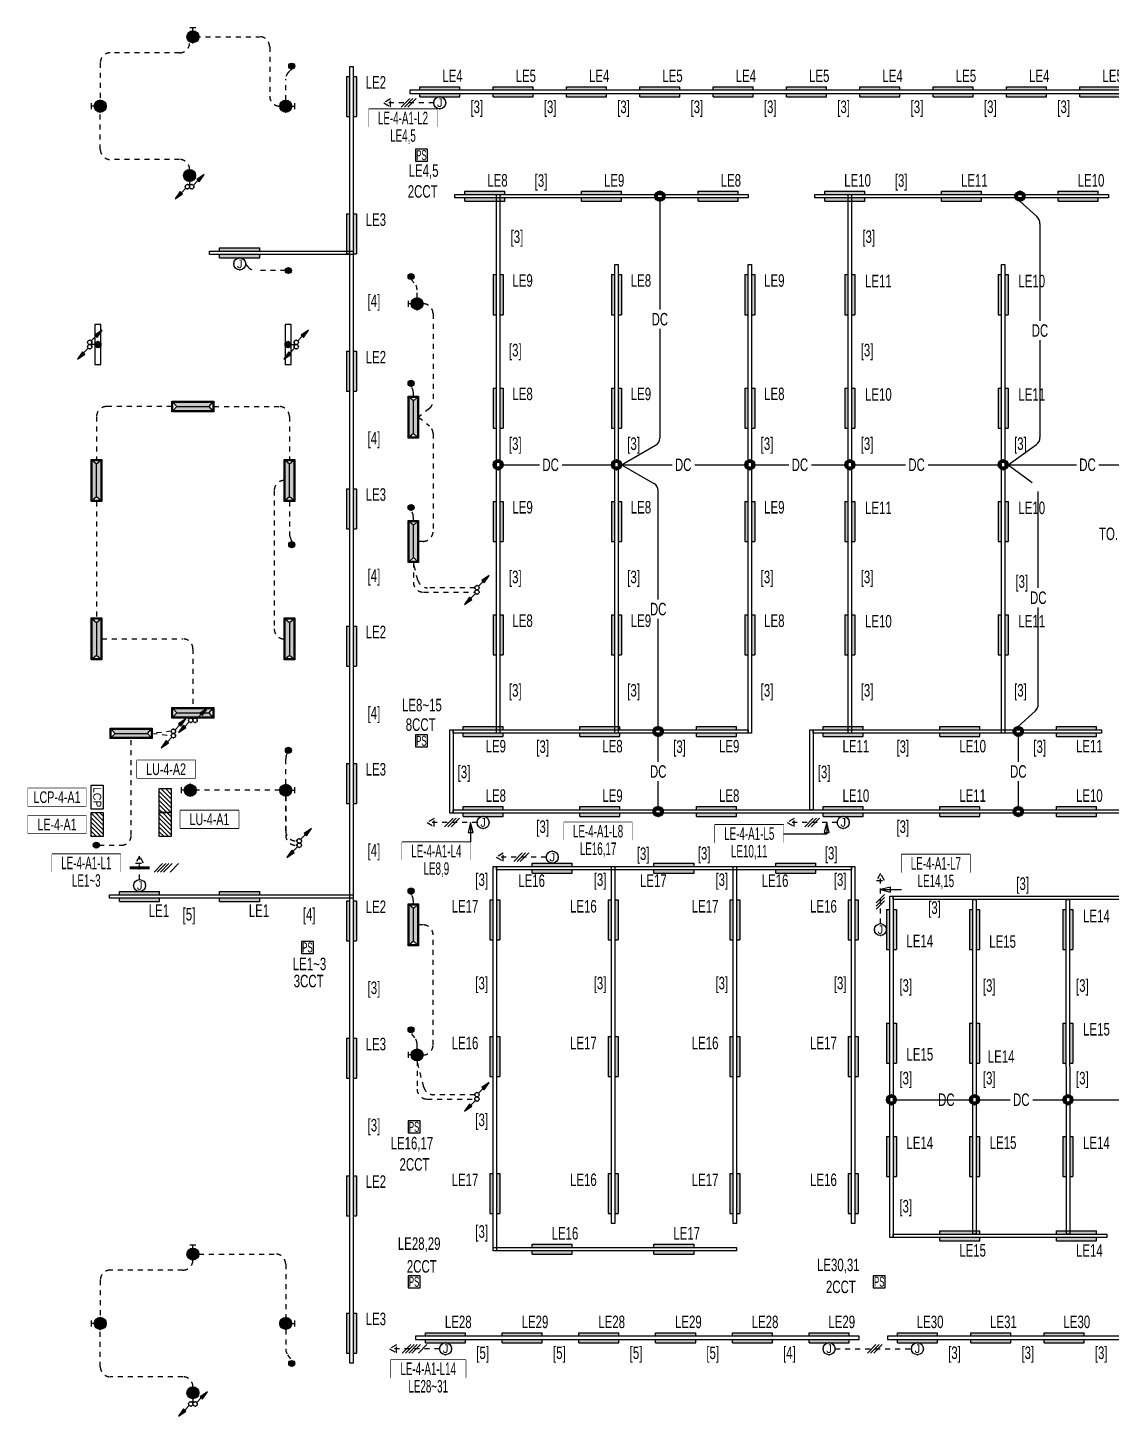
# Model space of a CAD drawing. Header units: millimetres. Extents: x 86947 to 500447, y -530175 to 1059536.
# Drawn here: x 265245 to 297737, y 381117 to 422750 of the extents above; entities that cross this region are included whole.
import ezdxf
from ezdxf.enums import TextEntityAlignment as Align

# ---------------------------------------------------------------- set-up
doc = ezdxf.new("R2010")
doc.units = ezdxf.units.MM
doc.header["$LTSCALE"] = 150
doc.set_wipeout_variables(frame=1)
doc.linetypes.add('D1', pattern=[3, 1, -1, 1])
for name, color, linetype in [('------01 Distribution Panel', 3, 'Continuous'), ('------01 Distribution Panel_UPS_Emgency', 232, 'Continuous'), ('------02 Etc Panel', 3, 'Continuous'), ('------03 Lighting Fixture', 3, 'Continuous'), ('------04 Lighting Switch', 2, 'Continuous'), ('------04 Number of Strands (가닥수)', 1, 'Continuous'), ('-----20 General Symbol', 3, 'Continuous'), ('-----23 Concealed or Exposed Wire', 4, 'D1'), ('-----25 Emergency Lighting Embeded Wire in Ceiling or Wall', 1, 'Continuous'), ('-----28 Race Way', 1, 'Continuous'), ('-----29 Indicator', 1, 'Continuous'), ('e', 1, 'Continuous')]:
    doc.layers.add(name, color=color, linetype=linetype)
doc.styles.add('ELEC', font='')
doc.styles.get('ELEC').set_extended_font_data('Dotum')

# ---------------------------------------------------------------- blocks, each defined once
blk = doc.blocks.new('E17')
h = blk.add_hatch(color=256)
h.paths.add_polyline_path([(600, 100), (-600, 100), (-600, 0), (600, 0)])
h.paths.add_polyline_path([(600, -100), (-600, -100), (-600, -200), (600, -200)])
for p, q in [((-600, 100), (600, 100)), ((-600, 100), (-600, 0)), ((600, 100), (600, 0)), ((600, 100), (600, 0)), ((-600, -100), (-600, -200)), ((-600, -200), (600, -200)), ((600, -100), (600, -200))]:
    blk.add_line(p, q)
blk = doc.blocks.new('D01')
at = {"linetype": 'Continuous'}
blk.add_circle((0, 0), 150, dxfattribs=at)
for p in [(-150, 0), (0, 150), (150, 0), (0, -150)]:
    blk.add_point(p)
blk = doc.blocks.new('E01')
h = blk.add_hatch(color=256)
edge = h.paths.add_edge_path(flags=17)
edge.add_arc((0, 0), 75, 0, 360)
edge = h.paths.add_edge_path()
edge.add_arc((0, 0), 150, 0, 360)
blk.add_blockref('D01', (0, 0))
at = {"xscale": 0.5, "yscale": 0.5, "zscale": 0.5}
blk.add_blockref('D01', (0, 0), dxfattribs=at)
blk = doc.blocks.new('*U15')
blk.add_lwpolyline([(150, 0), (-150, 0), (-150, -300), (150, -300)], close=True)
at = {"style": 'ELEC', "width": 0.6}
blk.add_text('PS', height=250, dxfattribs=at).set_placement((0, -150), align=Align.MIDDLE)
blk = doc.blocks.new('*U12')
h = blk.add_hatch(color=256)
edge = h.paths.add_edge_path()
edge.add_arc((0, -75), 75, 0, 360)
blk.add_circle((0, -75), 75)
blk = doc.blocks.new('D06')
for p, q in [((-75, 0), (0, 0)), ((0, -75), (0, 75))]:
    blk.add_line(p, q)
at = {"linetype": 'Continuous'}
blk.add_circle((-225, 0), 150, dxfattribs=at)
for p in [(-375, 0), (-225, 150), (-75, 0), (-225, -150)]:
    blk.add_point(p)
blk = doc.blocks.new('E06')
blk.add_hatch(color=256).paths.add_polyline_path([(-75, 0, 1), (-375, 0, 1)])
blk.add_blockref('D06', (0, 0))
blk = doc.blocks.new('벽부 비상등')
h = blk.add_hatch(color=0)
h.dxf.hatch_style = 1
h.paths.add_polyline_path([(0, 488), (-128, 600), (-128, -600), (0, -488)])
h = blk.add_hatch(color=0)
h.dxf.hatch_style = 1
h.paths.add_polyline_path([(128, 600), (0, 488), (0, -488), (128, -600)])
at = {"color": 1}
for p, q in [((-128, 600), (0, 488)), ((0, 488), (128, 600)), ((0, -488), (0, 488)), ((-128, -600), (0, -488)), ((0, -488), (128, -600))]:
    blk.add_line(p, q, dxfattribs=at)
blk.add_lwpolyline([(158, -630), (158, 630), (-158, 630), (-158, -630)], close=True)
blk.add_lwpolyline([(128, -600), (128, 600), (-128, 600), (-128, -600)], close=True, dxfattribs=at)
blk = doc.blocks.new('O01')
blk.add_hatch(color=256).paths.add_polyline_path([(-149, -218), (-218, -149), (-368, -368)])
blk.add_line((-46, -46), (-184, -184))
blk.add_lwpolyline([(-368, -368), (-149, -218), (-218, -149), (-368, -368)])
blk.add_circle((0, 0), 65)
for p in [(-65, 0), (-65, 0), (0, 65), (0, 65), (65, 0), (65, 0), (0, -65), (0, -65)]:
    blk.add_point(p)
blk = doc.blocks.new('O07')
blk.add_lwpolyline([(0, -100), (173, 0), (0, 100)], close=True)
blk = doc.blocks.new('O04')
blk.add_circle((0, 0), 150)
for p in [(-150, 0), (0, 150), (150, 0), (0, -150)]:
    blk.add_point(p)
at = {"style": 'ELEC'}
blk.add_text('J', height=214, dxfattribs=at).set_placement((0, 0), align=Align.MIDDLE)
blk = doc.blocks.new('*U44')
at = {"color": 0}
for p, q in [((-186, -106), (26, 106)), ((-106, -106), (106, 106)), ((-26, -106), (186, 106))]:
    blk.add_line(p, q, dxfattribs=at)
blk = doc.blocks.new('*U46')
at = {"color": 0}
for p, q in [((-306, -106), (-94, 106)), ((-226, -106), (-14, 106)), ((-146, -106), (66, 106)), ((-66, -106), (146, 106)), ((94, -106), (306, 106))]:
    blk.add_line(p, q, dxfattribs=at)
blk = doc.blocks.new('D12')
at = {"linetype": 'Continuous'}
blk.add_lwpolyline([(600, -90), (600, 90), (-600, 90), (-600, -90)], close=True, dxfattribs=at)
blk.add_circle((0, 0), 90, dxfattribs=at)
for p in [(-90, 0), (0, 90), (90, 0), (0, -90)]:
    blk.add_point(p)
blk = doc.blocks.new('E13')
at = {"layer": '------03 Lighting Fixture'}
blk.add_hatch(color=256, dxfattribs=at).paths.add_polyline_path([(-90, 180, 1), (90, 180, 1)])
for p, q in [((90, 0), (-90, 0)), ((0, 90), (0, 0))]:
    blk.add_line(p, q, dxfattribs=at)
blk.add_blockref('D12', (0, 180), dxfattribs=at)
blk = doc.blocks.new('A02')
h = blk.add_hatch()
h.set_pattern_fill('ANSI31', color=256, scale=25, style=0)
h.set_pattern_definition([(45, (-2000, -19200), (-56.1266, 56.1266), [])])
h.paths.add_polyline_path([(-300, 300), (-300, 0), (300, 0), (300, 300)])
blk.add_lwpolyline([(300, 0), (-300, 0), (-300, 300), (300, 300)], close=True)
blk = doc.blocks.new('A07')
blk.add_lwpolyline([(-300, 0), (-300, 300), (300, 300), (300, 0)], close=True)
at = {"style": 'ELEC'}
blk.add_text('LCP', height=200, dxfattribs=at).set_placement((0, 150), align=Align.MIDDLE)

msp = doc.modelspace()

# ---------------------------------------------------------------- linework, layer by layer
at = {"layer": '------01 Distribution Panel', "color": 1, "elevation": 0}
for points in [[(275471, 419782), (277526, 419782), (277526, 420307), (275471, 420307)], [(268516, 400256), (270271, 400256), (270271, 400781), (268516, 400781)], [(269818, 398755), (271573, 398755), (271573, 399280), (269818, 399280)], [(281320, 398396), (283375, 398396), (283375, 398921), (281320, 398921)], [(285854, 398323), (287909, 398323), (287909, 398848), (285854, 398848)], [(276471, 397802), (278526, 397802), (278526, 398327), (276471, 398327)], [(265973, 397444), (268028, 397444), (268028, 397969), (265973, 397969)], [(291451, 397432), (293505, 397432), (293505, 397957), (291451, 397957)], [(276126, 382278), (278381, 382278), (278381, 382803), (276126, 382803)]]:
    msp.add_lwpolyline(points, close=True, dxfattribs=at)
at = {"layer": '------01 Distribution Panel', "color": 1}
for points in [[(265245, 399417), (267000, 399417), (267000, 399942), (265245, 399942)], [(265245, 398597), (267000, 398597), (267000, 399122), (265245, 399122)]]:
    msp.add_lwpolyline(points, close=True, dxfattribs=at)
at = {"layer": '-----23 Concealed or Exposed Wire', "elevation": 0}
for points in [[(270100, 422300, -0.414214), (269800, 422000), (267720, 422000, 0.414214), (267420, 421700), (267420, 420580)], [(270280, 422480), (272200, 422480, -0.414214), (272500, 422180), (272500, 420700, 0.414214), (272800, 420400)], [(272980, 420580), (272980, 421209, -0.203951), (273072, 421425), (273160, 421510)], [(270100, 418500, 0.414214), (269800, 418800), (267720, 418800, -0.414214), (267420, 419100), (267420, 420220)], [(272970, 415470), (272081, 415470, -0.234153), (271842, 415588), (271780, 415670)], [(276920, 414655), (276920, 414893, 0.195368), (276835, 415102), (276740, 415200)], [(277100, 414475, -0.414214), (277400, 414175), (277400, 411568, -0.227423), (277288, 411334), (276965, 411075), (277288, 410816, -0.227423), (277400, 410582), (277400, 407650, -0.414214), (277100, 407350), (276965, 407350)], [(276808, 411705), (276808, 411808, 0.146377), (276758, 411972), (276740, 412000)], [(269570, 411392), (267607, 411392, 0.414214), (267307, 411092), (267307, 409805)], [(270830, 411392), (272792, 411392, -0.414214), (273092, 411092), (273092, 409805)], [(272935, 409175, 0.414214), (272635, 408875), (272635, 404725, 0.414214), (272935, 404425)], [(273092, 408545), (273092, 407578, 0.087527), (273111, 407476), (273160, 407340)], [(276808, 407980), (276808, 408084, 0.156652), (276751, 408259), (276740, 408275)], [(278650, 405958), (277235, 405958, -0.342726), (276944, 406184), (276808, 406720), (276808, 406720), (276808, 406128, 0.414214), (277108, 405828), (278650, 405828)], [(267465, 404425), (269900, 404425, -0.414214), (270200, 404125), (270200, 402365)], [(272980, 400065), (272980, 400821, -0.087415), (272995, 400906), (273060, 401085)], [(273320, 398370), (273280, 398370, -0.414214), (272980, 398670), (272980, 399705), (272980, 398540, 0.414214), (273280, 398240), (273320, 398240)], [(276808, 396480), (276808, 396582, 0.144104), (276760, 396745), (276740, 396775)], [(277100, 391950, 0.414214), (277400, 392250), (277400, 395550, 0.414214), (277100, 395850), (276965, 395850)], [(276920, 392130), (276920, 392281, 0.167033), (276857, 392465), (276740, 392615)], [(278650, 390758), (277411, 390758, -0.342726), (277121, 390984), (276920, 391770), (276920, 391770), (276920, 390928, 0.414214), (277220, 390628), (278650, 390628)], [(270380, 385980), (272680, 385980, -0.414214), (272980, 385680), (272980, 384080)], [(270200, 385800, -0.414214), (269900, 385500), (267720, 385500, 0.414214), (267420, 385200), (267420, 384080)], [(270200, 382000, 0.414214), (269900, 382300), (267720, 382300, -0.414214), (267420, 382600), (267420, 383720)], [(272980, 383720), (272980, 383136, 0.158092), (273037, 382960), (273160, 382790)]]:
    msp.add_lwpolyline(points, format="xyb", dxfattribs=at)
for points in [[(277420, 420500), (275920, 420500)], [(267307, 408545), (267307, 405055)], [(269550, 401657), (268980, 401592), (269550, 401527)], [(272800, 399885), (270300, 399885)], [(278720, 398920), (277220, 398920)], [(289520, 398920), (288020, 398920)], [(268600, 397210), (268600, 397910)], [(280795, 397880), (279295, 397880)], [(290814, 395888), (290814, 397388)], [(277595, 383140), (276095, 383140)], [(289455, 383140), (291745, 383140)]]:
    msp.add_lwpolyline(points, dxfattribs=at)
at = {"layer": '-----25 Emergency Lighting Embeded Wire in Ceiling or Wall'}
for p, q in [((284200, 417549), (284200, 414302)), ((295000, 417549), (295502, 417090)), ((295599, 416869), (295599, 413963)), ((284200, 413721), (284200, 410448)), ((295599, 413381), (295599, 410461)), ((283050, 409647), (284074, 410231)), ((294649, 409648), (295495, 410258)), ((279500, 409647), (280591, 409647)), ((281272, 409647), (282750, 409647)), ((283050, 409647), (284566, 409647)), ((283050, 409647), (284025, 409081)), ((285247, 409647), (286750, 409647)), ((287050, 409647), (288067, 409647)), ((288747, 409647), (289750, 409647)), ((290050, 409647), (291566, 409647)), ((292247, 409648), (294349, 409648)), ((294649, 409648), (296696, 409648)), ((294649, 409648), (295362, 409120)), ((297368, 409648), (299400, 409648)), ((284150, 405611), (284150, 408865)), ((295549, 405952), (295549, 408841)), ((295549, 402480), (295549, 405370)), ((284150, 401800), (284150, 405029)), ((294950, 401800), (295452, 402259)), ((284150, 400741), (284150, 401500)), ((294950, 401500), (294950, 400741)), ((284150, 399400), (284150, 400159)), ((294950, 400159), (294950, 399400)), ((291294, 390608), (292458, 390608)), ((292339, 390608), (293489, 390608)), ((293789, 390608), (294707, 390608)), ((295387, 390608), (296290, 390608)), ((296590, 390608), (298207, 390608))]:
    msp.add_line(p, q, dxfattribs=at)
for centre, radius, start, end in [((295299, 416869), 300, 0, 47.5584), ((283950, 410448), 250, 299.6918, 0), ((295349, 410461), 250, 305.7446, 0), ((283900, 408865), 250, 0, 59.9132), ((295249, 402480), 300, 312.4416, 0)]:
    msp.add_arc(centre, radius, start, end, dxfattribs=at)
at = {"layer": '-----28 Race Way', "elevation": 0}
for points in [[(274900, 421590), (275000, 421590), (275000, 382710), (274900, 382710)], [(276700, 420780), (309300, 420780), (309300, 420880), (276700, 420880)], [(286850, 417749), (286850, 417649), (278050, 417649), (278050, 417749)], [(279300, 417749), (279400, 417749), (279400, 401600), (279300, 401600)], [(297650, 417749), (297650, 417649), (288850, 417649), (288850, 417749)], [(289850, 417749), (289950, 417749), (289950, 401600), (289850, 401600)], [(270700, 415950), (270700, 416050), (275000, 416050), (275000, 415950)], [(282850, 415647), (282950, 415647), (282950, 401600), (282850, 401600)], [(286850, 415647), (286950, 415647), (286950, 401600), (286850, 401600)], [(294449, 415648), (294549, 415648), (294549, 401602), (294449, 401602)], [(277900, 401700), (278000, 401700), (278000, 399200), (277900, 399200)], [(286850, 401700), (286850, 401600), (278000, 401600), (278000, 401700)], [(288700, 401700), (288800, 401700), (288800, 399300), (288700, 399300)], [(297449, 401702), (297449, 401602), (288800, 401600), (288800, 401700)], [(308400, 399301), (308400, 399201), (278000, 399200), (278000, 399300)], [(279300, 386075), (279200, 386075), (279200, 397600), (279300, 397600)], [(289950, 397600), (289950, 397500), (279300, 397500), (279300, 397600)], [(282850, 386900), (282750, 386900), (282750, 397600), (282850, 397600)], [(286500, 386900), (286400, 386900), (286400, 397600), (286500, 397600)], [(290050, 386900), (289950, 386900), (289950, 397600), (290050, 397600)], [(275000, 396750), (275000, 396650), (267700, 396650), (267700, 396750)], [(267700, 396650), (267700, 396750), (275000, 396750), (275000, 396650)], [(291094, 396709), (291194, 396709), (291194, 386478), (291094, 386478)], [(291194, 396609), (291194, 396709), (308500, 396710), (308500, 396610)], [(293589, 396610), (293689, 396610), (293690, 386578), (293590, 386578)], [(296390, 396610), (296490, 396610), (296491, 386578), (296391, 386578)], [(297600, 386578), (297600, 386478), (291194, 386478), (291194, 386578)], [(286500, 386175), (286500, 386075), (279200, 386075), (279200, 386175)], [(276875, 383420), (290175, 383420), (290175, 383520), (276875, 383520)], [(291025, 383420), (308925, 383420), (308925, 383520), (291025, 383520)]]:
    msp.add_lwpolyline(points, close=True, dxfattribs=at)
at = {"layer": '-----29 Indicator', "color": 1}
for p, q in [((278526, 398920), (278451, 398620)), ((278601, 398620), (278526, 398920)), ((289206, 398920), (289131, 398620)), ((289281, 398620), (289206, 398920)), ((278451, 398620), (278601, 398620)), ((289131, 398620), (289281, 398620)), ((291116, 396982), (290816, 396907)), ((290816, 396907), (291116, 396832)), ((291116, 396832), (291116, 396982))]:
    msp.add_line(p, q, dxfattribs=at)
at = {"layer": '-----29 Indicator'}
msp.add_line((289206, 398920), (289206, 398585), dxfattribs=at)
at = {"layer": 'e', "elevation": 0}
msp.add_lwpolyline([(269800, 397560, 0, 0, 0), (268900, 397560, 90, 90, 0), (268300, 397560, 0, 0, 0)], format="xyseb", dxfattribs=at)

# ---------------------------------------------------------------- block references
at = {"layer": '------01 Distribution Panel', "xscale": 1.2, "yscale": 1.2, "zscale": 1.2, "rotation": 270}
msp.add_blockref('A02', (267150, 398860), dxfattribs=at)
at = {"layer": '------01 Distribution Panel_UPS_Emgency', "xscale": 1.2, "yscale": 1.2, "zscale": 1.2, "rotation": 270}
for p in [(269190, 399580), (269190, 398860)]:
    msp.add_blockref('A02', p, dxfattribs=at)
at = {"layer": '------02 Etc Panel', "xscale": 1.2, "yscale": 1.2, "zscale": 1.2, "rotation": 270}
msp.add_blockref('A07', (267150, 399680), dxfattribs=at)
at = {"layer": '------03 Lighting Fixture', "xscale": 1.2, "yscale": 1.2, "zscale": 1.2}
for p, rotation in [((270200, 422750), 90), ((267150, 420400), 180), ((270100, 418050), 270), ((276650, 414475), 180), ((269850, 399885), 180), ((276650, 391950), 180), ((270200, 386250), 89.99999999999999), ((267150, 383900), 180), ((270200, 381550), 270)]:
    msp.add_blockref('E06', p, dxfattribs=dict(at, rotation=rotation))
at = {"layer": '------03 Lighting Fixture', "color": 3, "xscale": -1}
for p, rotation in [((274900, 420690), 90), ((277600, 420780), 180), ((279800, 420780), 180), ((282000, 420780), 180), ((284200, 420780), 180), ((286400, 420780), 180), ((288600, 420780), 180), ((290800, 420780), 180), ((293000, 420780), 180), ((295200, 420780), 180), ((297400, 420780), 180), ((278950, 417649), 180), ((282450, 417649), 180), ((285950, 417649), 180), ((289750, 417649), 180), ((293250, 417649), 180), ((296750, 417649), 180), ((274900, 416570), 90), ((271600, 415950), 180), ((279300, 414747), 90), ((282850, 414747), 90), ((286850, 414747), 90), ((289850, 414747), 90), ((294449, 414747), 90), ((274900, 412450), 90), ((279300, 411347), 90), ((282850, 411347), 90), ((286850, 411347), 90), ((289850, 411347), 90), ((294449, 411347), 90), ((274900, 408330), 90), ((279300, 407947), 90), ((282850, 407947), 90), ((286850, 407947), 90), ((289850, 407947), 90), ((294449, 407947), 90), ((279300, 404547), 90), ((282850, 404547), 90), ((286850, 404547), 90), ((289850, 404547), 90), ((294449, 404547), 90), ((274900, 404210), 90), ((278900, 401600), 180), ((282400, 401600), 180), ((285900, 401600), 180), ((289700, 401600), 180), ((293200, 401600), 180), ((296700, 401600), 180), ((274900, 400090), 90), ((278900, 399200), 180), ((282400, 399200), 180), ((285900, 399200), 180), ((289700, 399200), 180), ((293200, 399200), 180), ((296700, 399200), 180), ((280975, 397500), 180), ((284625, 397500), 180), ((288275, 397500), 180), ((268600, 396650), 180), ((271600, 396650), 180), ((274900, 395970), 90), ((279200, 396000), 90), ((282750, 396000), 90), ((286400, 396000), 90), ((289950, 396000), 90), ((291094, 395708), 90), ((293589, 395708), 90), ((296390, 395708), 90), ((291094, 392308), 90), ((293589, 392308), 90), ((296390, 392308), 90), ((274900, 391850), 90), ((279200, 391900), 90), ((282750, 391900), 90), ((286400, 391900), 90), ((289950, 391900), 90), ((291094, 388908), 90), ((293589, 388908), 90), ((296390, 388908), 90), ((274900, 387730), 90), ((279200, 387800), 90), ((282750, 387800), 90), ((286400, 387800), 90), ((289950, 387800), 90), ((293200, 386478), 180), ((296700, 386478), 180), ((280975, 386075), 180), ((284625, 386075), 180), ((274900, 383610), 90), ((277775, 383420), 180), ((280075, 383420), 180), ((282375, 383420), 180), ((284675, 383420), 180), ((286975, 383420), 180), ((289275, 383420), 180), ((291925, 383420), 180), ((294125, 383420), 180), ((296325, 383420), 180)]:
    msp.add_blockref('E17', p, dxfattribs=dict(at, rotation=rotation))
at = {"layer": '------03 Lighting Fixture', "xscale": 1.2, "yscale": 1.2, "zscale": 1.2}
for p in [(273250, 420400), (273250, 399885), (273250, 383900)]:
    msp.add_blockref('E06', p, dxfattribs=at)
at = {"layer": '------03 Lighting Fixture'}
for p in [(284200, 417699), (295000, 417699), (279350, 409647), (282900, 409647), (286900, 409647), (289900, 409647), (294499, 409648), (284150, 401650), (294950, 401650), (284150, 399250), (294950, 399250), (291144, 390608), (293639, 390608), (296440, 390608)]:
    msp.add_blockref('E01', p, dxfattribs=at)
for p, rotation in [((267170, 413250), 270), ((273230, 413250), 89.99999999999999)]:
    msp.add_blockref('E13', p, dxfattribs=dict(at, rotation=rotation))
at = {"layer": '------03 Lighting Fixture', "xscale": -1}
for p, rotation in [((270200, 411392), 270), ((267307, 404425), 180), ((273092, 404425), 180), ((270200, 402207), 270), ((268350, 401592), 270)]:
    msp.add_blockref('벽부 비상등', p, dxfattribs=dict(at, rotation=rotation))
for p in [(276808, 411075), (267307, 409175), (273092, 409175), (276808, 407350), (276808, 395850)]:
    msp.add_blockref('벽부 비상등', p, dxfattribs=at)
at = {"layer": '------04 Lighting Switch', "xscale": 1.2, "yscale": 1.2, "zscale": 1.2}
for p, rotation in [((273250, 421600), 270), ((273150, 415470), 270), ((276650, 415290), 89.99999999999999), ((276650, 412090), 89.99999999999999), ((276650, 408365), 89.99999999999999), ((273250, 407250), 270), ((273150, 401085), 270), ((267300, 398150), 180), ((276650, 396865), 89.99999999999999), ((276650, 392705), 89.99999999999997), ((273250, 382700), 270)]:
    msp.add_blockref('*U12', p, dxfattribs=dict(at, rotation=rotation))
for p in [(277050, 419110), (277050, 401550), (273630, 395355), (273630, 395355), (276830, 389975), (276830, 385330), (290780, 385330)]:
    msp.add_blockref('*U15', p, dxfattribs=at)
at = {"layer": '------04 Number of Strands (가닥수)', "xscale": 1.2, "yscale": 1.2, "zscale": 1.2}
for name, p in [('*U44', (277970, 398920)), ('*U44', (288770, 398920)), ('*U46', (269398, 397560)), ('*U44', (280045, 397880)), ('*U46', (276845, 383140)), ('*U44', (290648, 383140))]:
    msp.add_blockref(name, p, dxfattribs=at)
at = {"layer": '------04 Number of Strands (가닥수)', "xscale": -1.2, "yscale": 1.2, "zscale": 1.2, "rotation": 90}
msp.add_blockref('*U44', (290814, 396541), dxfattribs=at)
at = {"layer": '-----20 General Symbol', "xscale": 1.2, "yscale": 1.2, "zscale": 1.2}
for p in [(277600, 420500), (271600, 415670), (278900, 398920), (289700, 398920), (280975, 397880), (268600, 397030), (290814, 395708), (277775, 383140), (289275, 383140), (291925, 383140)]:
    msp.add_blockref('O04', p, dxfattribs=at)
at = {"layer": '-----20 General Symbol'}
for p in [(270035, 417985), (267105, 413185), (273295, 413185), (278715, 405828), (270135, 401985), (269615, 401527), (269615, 401527), (273385, 398240), (278715, 390628), (270135, 381485)]:
    msp.add_blockref('O01', p, dxfattribs=at)
at = {"layer": '-----20 General Symbol', "rotation": 180}
for p in [(270165, 417985), (267105, 413315), (273295, 413315), (278715, 405958), (270265, 401985), (269615, 401657), (273385, 398370), (278715, 390758), (270265, 381485)]:
    msp.add_blockref('O01', p, dxfattribs=at)
at = {"layer": '-----23 Concealed or Exposed Wire', "xscale": 1.199999999953434, "yscale": 1.199999999953434, "zscale": 1.199999999953434}
for p, rotation in [((276128, 420500), 180), ((277428, 398920), 180), ((288228, 398920), 180), ((268600, 397702), 90), ((279503, 397880), 180), ((290814, 397181), 89.99999999999999), ((276303, 383140), 180)]:
    msp.add_blockref('O07', p, dxfattribs=dict(at, rotation=rotation))

# ---------------------------------------------------------------- texts
at = {"layer": '------04 Lighting Switch', "style": 'ELEC', "width": 0.7}
for s, p in [('LE4', (277980, 421307)), ('LE5', (280180, 421307)), ('LE4', (282380, 421307)), ('LE5', (284580, 421307)), ('LE4', (286780, 421307)), ('LE5', (288980, 421307)), ('LE4', (291180, 421307)), ('LE5', (293380, 421307)), ('LE4', (295580, 421307)), ('LE5', (297780, 421307)), ('LE2', (275684, 421116)), ('LE4,5', (277114, 418434, 0)), ('2CCT', (277089, 417843, 0)), ('LE8', (279330, 418176)), ('LE9', (282830, 418176)), ('LE8', (286330, 418176)), ('LE10', (290130, 418176)), ('LE11', (293630, 418176)), ('LE10', (297130, 418176)), ('LE3', (275684, 416996)), ('LE9', (280084, 415173)), ('LE8', (283634, 415173)), ('LE9', (287634, 415173)), ('LE11', (290753, 415155)), ('LE10', (295352, 415155)), ('LE2', (275684, 412876)), ('LE8', (280084, 411773)), ('LE9', (283634, 411773)), ('LE8', (287634, 411773)), ('LE10', (290753, 411755)), ('LE11', (295352, 411755)), ('LE3', (275684, 408756)), ('LE9', (280084, 408373)), ('LE8', (283634, 408373)), ('LE9', (287634, 408373)), ('LE11', (290753, 408355)), ('LE10', (295352, 408355)), ('LE8', (280084, 404973)), ('LE9', (283634, 404973)), ('LE8', (287634, 404973)), ('LE10', (290753, 404955)), ('LE11', (295352, 404955)), ('LE2', (275684, 404636)), ('LE8~15', (277065, 402441)), ('8CCT', (277028, 401856)), ('LE9', (279280, 401210)), ('LE8', (282780, 401210)), ('LE9', (286280, 401210)), ('LE11', (290080, 401210)), ('LE10', (293580, 401210)), ('LE11', (297080, 401210)), ('LE3', (275684, 400516)), ('LE8', (279280, 399727)), ('LE9', (282780, 399727)), ('LE8', (286280, 399727)), ('LE10', (290080, 399727)), ('LE11', (293580, 399727)), ('LE10', (297080, 399727)), ('LE16', (280355, 397177)), ('LE17', (284005, 397177)), ('LE16', (287655, 397177)), ('LE1', (269180, 396277)), ('LE1', (272180, 396277)), ('LE2', (275684, 396396)), ('LE17', (278357, 396408)), ('LE16', (281907, 396408)), ('LE17', (285557, 396408)), ('LE16', (289107, 396408)), ('LE14', (297294, 396117)), ('LE14', (291997, 395367)), ('LE15', (294479, 395349)), ('LE1~3', (273694, 394679)), ('3CCT', (273669, 394166)), ('3CCT', (273669, 394166)), ('LE15', (297294, 392717)), ('LE3', (275684, 392276)), ('LE16', (278357, 392308)), ('LE17', (281907, 392308)), ('LE16', (285557, 392308)), ('LE17', (289107, 392308)), ('LE15', (291997, 391967)), ('LE14', (294437, 391904)), ('LE16,17', (276766, 389273)), ('LE14', (291997, 389317)), ('LE15', (294493, 389317)), ('LE14', (297294, 389317)), ('2CCT', (276843, 388668)), ('LE2', (275684, 388156)), ('LE17', (278357, 388208)), ('LE16', (281907, 388208)), ('LE17', (285557, 388208)), ('LE16', (289107, 388208)), ('LE16', (281355, 386602)), ('LE17', (285005, 386602)), ('LE28,29', (276983, 386262)), ('LE15', (293580, 386088)), ('LE14', (297080, 386088)), ('2CCT', (277061, 385611)), ('LE30,31', (289552, 385623)), ('2CCT', (289630, 384996)), ('LE3', (275684, 384036)), ('LE28', (278155, 383947)), ('LE29', (280455, 383947)), ('LE28', (282755, 383947)), ('LE29', (285055, 383947)), ('LE28', (287355, 383947)), ('LE29', (289655, 383947)), ('LE30', (292305, 383947)), ('LE31', (294505, 383947)), ('LE30', (296705, 383947))]:
    msp.add_text(s, height=375, dxfattribs=at).set_placement(p, align=Align.MIDDLE)
at = {"layer": '-----25 Emergency Lighting Embeded Wire in Ceiling or Wall', "style": 'ELEC', "width": 0.7}
for s, p in [('DC', (284200, 414012)), ('DC', (295599, 413672)), ('DC', (280925, 409647)), ('DC', (284900, 409647)), ('DC', (288400, 409647)), ('DC', (291899, 409648)), ('DC', (297025, 409648)), ('TO.RF-2A', (298151, 407576)), ('DC', (284150, 405320)), ('DC', (295549, 405661)), ('DC', (284150, 400450)), ('DC', (294950, 400450)), ('DC', (292792, 390608)), ('DC', (295040, 390608))]:
    msp.add_text(s, height=375, dxfattribs=at).set_placement(p, align=Align.MIDDLE)
at = {"layer": '-----28 Race Way', "style": 'ELEC', "width": 0.7}
for s, p in [('[3]', (278711, 420333)), ('[3]', (280911, 420333)), ('[3]', (283111, 420333)), ('[3]', (285311, 420333)), ('[3]', (287511, 420333)), ('[3]', (289711, 420333)), ('[3]', (291911, 420333)), ('[3]', (294111, 420333)), ('[3]', (296311, 420333)), ('[3]', (280637, 418123)), ('[3]', (291437, 418123)), ('[3]', (279915, 416439)), ('[3]', (290465, 416439)), ('[4]', (275626, 414517)), ('[3]', (279865, 413037)), ('[3]', (290415, 413037)), ('[4]', (275626, 410397)), ('[3]', (279865, 410232)), ('[3]', (283414, 410232)), ('[3]', (287415, 410232)), ('[3]', (290415, 410232)), ('[3]', (295014, 410232)), ('[4]', (275626, 406277)), ('[3]', (279865, 406237)), ('[3]', (283414, 406237)), ('[3]', (287415, 406237)), ('[3]', (290415, 406237)), ('[3]', (295054, 406100, 0)), ('[3]', (279865, 402837)), ('[3]', (283414, 402837)), ('[3]', (287415, 402837)), ('[3]', (290415, 402837)), ('[3]', (295014, 402837)), ('[4]', (275626, 402157)), ('[3]', (280686, 401149)), ('[3]', (284791, 401149)), ('[3]', (291486, 401149)), ('[3]', (295591, 401149)), ('[3]', (278326, 400390)), ('[3]', (289126, 400390)), ('[3]', (280686, 398749)), ('[3]', (291486, 398749)), ('[4]', (275626, 398037)), ('[3]', (289338, 397954)), ('[3]', (282408, 397159)), ('[3]', (286058, 397159)), ('[3]', (289608, 397159)), ('[3]', (295081, 397038)), ('[5]', (270079, 396121)), ('[4]', (273685, 396121)), ('[3]', (292437, 396320)), ('[3]', (278858, 394058)), ('[3]', (282408, 394058)), ('[3]', (286058, 394058)), ('[3]', (289608, 394058)), ('[3]', (275626, 393917)), ('[3]', (291575, 393985)), ('[3]', (294078, 393985)), ('[3]', (296871, 393985)), ('[3]', (291575, 391209)), ('[3]', (294078, 391209)), ('[3]', (296871, 391209)), ('[3]', (278858, 389958)), ('[3]', (275626, 389797)), ('[3]', (291575, 387368)), ('[3]', (278858, 386608)), ('[5]', (278886, 382973)), ('[5]', (281186, 382973)), ('[5]', (283486, 382973)), ('[5]', (285786, 382973)), ('[4]', (288086, 382973)), ('[3]', (293036, 382973)), ('[3]', (295236, 382973)), ('[3]', (297436, 382973))]:
    msp.add_text(s, height=375, dxfattribs=at).set_placement(p, align=Align.MIDDLE)

# ---------------------------------------------------------------- next in the draw order: wipeouts: each hides what was drawn before it
at = {"color": 1}
for points in [[(275471, 419782), (277526, 419782), (277526, 420307), (275471, 420307)], [(268516, 400256), (270271, 400256), (270271, 400781), (268516, 400781)], [(265245, 399417), (267000, 399417), (267000, 399942), (265245, 399942)], [(269818, 398755), (271573, 398755), (271573, 399280), (269818, 399280)], [(265245, 398597), (267000, 398597), (267000, 399122), (265245, 399122)], [(281320, 398396), (283375, 398396), (283375, 398921), (281320, 398921)], [(285854, 398323), (287909, 398323), (287909, 398848), (285854, 398848)], [(276471, 397802), (278526, 397802), (278526, 398327), (276471, 398327)], [(265973, 397444), (268028, 397444), (268028, 397969), (265973, 397969)], [(291451, 397432), (293505, 397432), (293505, 397957), (291451, 397957)], [(276126, 382278), (278381, 382278), (278381, 382803), (276126, 382803)]]:
    msp.add_wipeout(points, dxfattribs=at)

# ---------------------------------------------------------------- next in the draw order: linework, layer by layer
at = {"layer": '-----23 Concealed or Exposed Wire', "elevation": 0}
msp.add_lwpolyline([(267390, 398240), (268050, 398240, 0.414214), (268350, 398540), (268350, 401435)], format="xyb", dxfattribs=at)
at = {"layer": '-----29 Indicator'}
for p, q in [((278526, 398920), (278526, 398327)), ((287909, 398585), (289206, 398585))]:
    msp.add_line(p, q, dxfattribs=at)

# ---------------------------------------------------------------- next in the draw order: block references
at = {"layer": '------04 Number of Strands (가닥수)', "xscale": 1.2, "yscale": 1.2, "zscale": 1.2}
msp.add_blockref('*U44', (276670, 420500), dxfattribs=at)

# ---------------------------------------------------------------- next in the draw order: texts
at = {"layer": '------01 Distribution Panel', "style": 'ELEC', "width": 0.7}
for s, p in [('LCP-4-A1', (266123, 399680)), ('LE-4-A1', (266123, 398860))]:
    msp.add_text(s, height=350, dxfattribs=at).set_placement(p, align=Align.MIDDLE_CENTER)
at = {"layer": '------01 Distribution Panel_UPS_Emgency', "style": 'ELEC', "width": 0.7}
for s, p in [('LU-4-A2', (269393, 400518)), ('LU-4-A1', (270695, 399017))]:
    msp.add_text(s, height=350, dxfattribs=at).set_placement(p, align=Align.MIDDLE_CENTER)

# ---------------------------------------------------------------- next in the draw order: wipeouts: each hides what was drawn before it
at = {"color": 1}
for points in [[(275471, 419257), (277526, 419257), (277526, 419782), (275471, 419782)], [(281320, 397871), (283375, 397871), (283375, 398396), (281320, 398396)], [(285854, 397798), (287909, 397798), (287909, 398323), (285854, 398323)], [(276471, 397277), (278526, 397277), (278526, 397802), (276471, 397802)], [(265973, 396919), (268028, 396919), (268028, 397444), (265973, 397444)], [(291451, 396907), (293505, 396907), (293505, 397432), (291451, 397432)], [(276126, 381753), (278381, 381753), (278381, 382278), (276126, 382278)]]:
    msp.add_wipeout(points, dxfattribs=at)

# ---------------------------------------------------------------- next in the draw order: linework, layer by layer
at = {"layer": '-----29 Indicator'}
msp.add_line((290816, 396907), (291451, 396907), dxfattribs=at)

# ---------------------------------------------------------------- next in the draw order: texts
at = {"layer": '-----28 Race Way', "style": 'ELEC', "width": 0.7}
for p in [(283700, 397937), (285528, 397950), (278858, 397159)]:
    msp.add_text('[3]', height=375, dxfattribs=at).set_placement(p, align=Align.MIDDLE)
at = {"style": 'ELEC', "width": 0.6}
for s, p in [('LE-4-A1-L2', (276498, 420044)), ('LE4,5', (276498, 419519)), ('LE-4-A1-L8', (282348, 398658)), ('LE-4-A1-L5', (286881, 398585)), ('LE-4-A1-L4', (277498, 398064)), ('LE16,17', (282348, 398133)), ('LE10,11', (286881, 398060)), ('LE-4-A1-L1', (267000, 397707)), ('LE8,9', (277498, 397539)), ('LE-4-A1-L7', (292478, 397695)), ('LE1~3', (267000, 397182)), ('LE14,15', (292478, 397170)), ('LE-4-A1-L14', (277254, 382541)), ('LE28~31', (277254, 382016))]:
    msp.add_text(s, height=375, dxfattribs=at).set_placement(p, align=Align.MIDDLE_CENTER)

doc.saveas('drawing.dxf')
